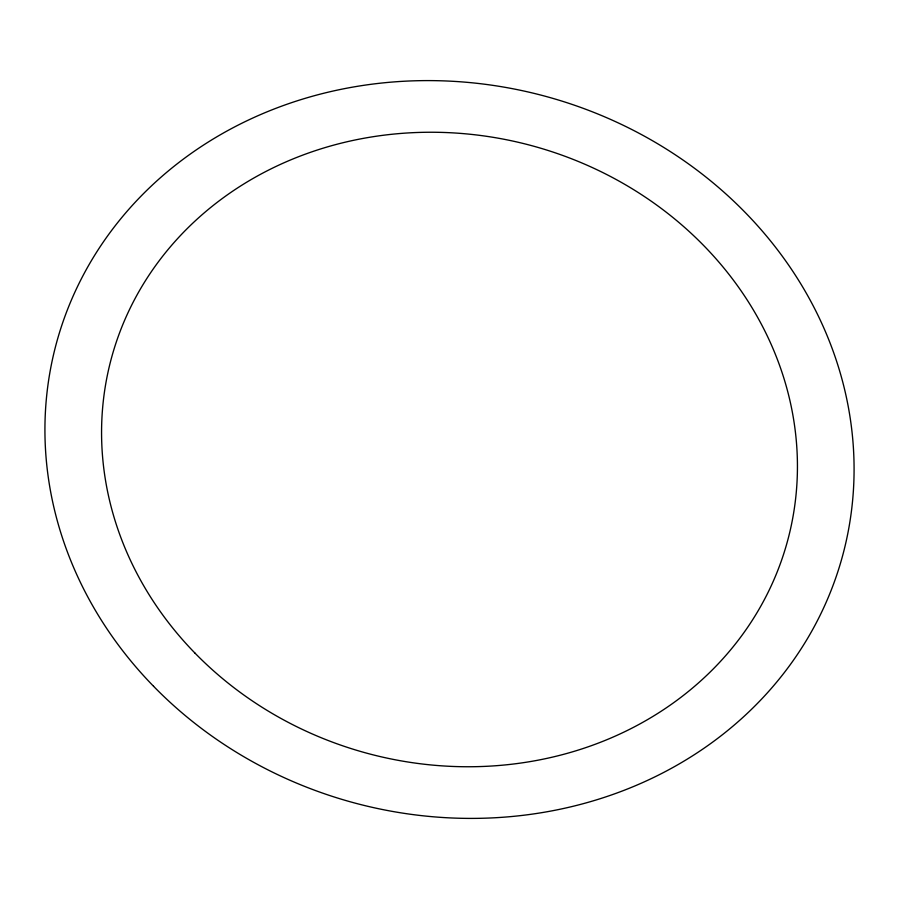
<?xml version="1.0" encoding="UTF-8"?>
<svg xmlns="http://www.w3.org/2000/svg" width="899" height="899" viewBox="0 0 899 899"><rect width="100%" height="100%" fill="white"/><g stroke="black" fill="none" stroke-linecap="round" stroke-linejoin="round"><path stroke-width="1.35" d="M153.549 686.263A407.202 365.994 15 0 0 836.373 576.113A407.202 365.994 15 0 0 358.577 86.124A407.202 365.994 15 0 0 153.549 686.263M194.982 653.112A350.194 314.751 15 0 0 782.209 558.391A350.194 314.751 15 0 0 371.309 136.996A350.194 314.751 15 0 0 194.982 653.112"/></g></svg>
